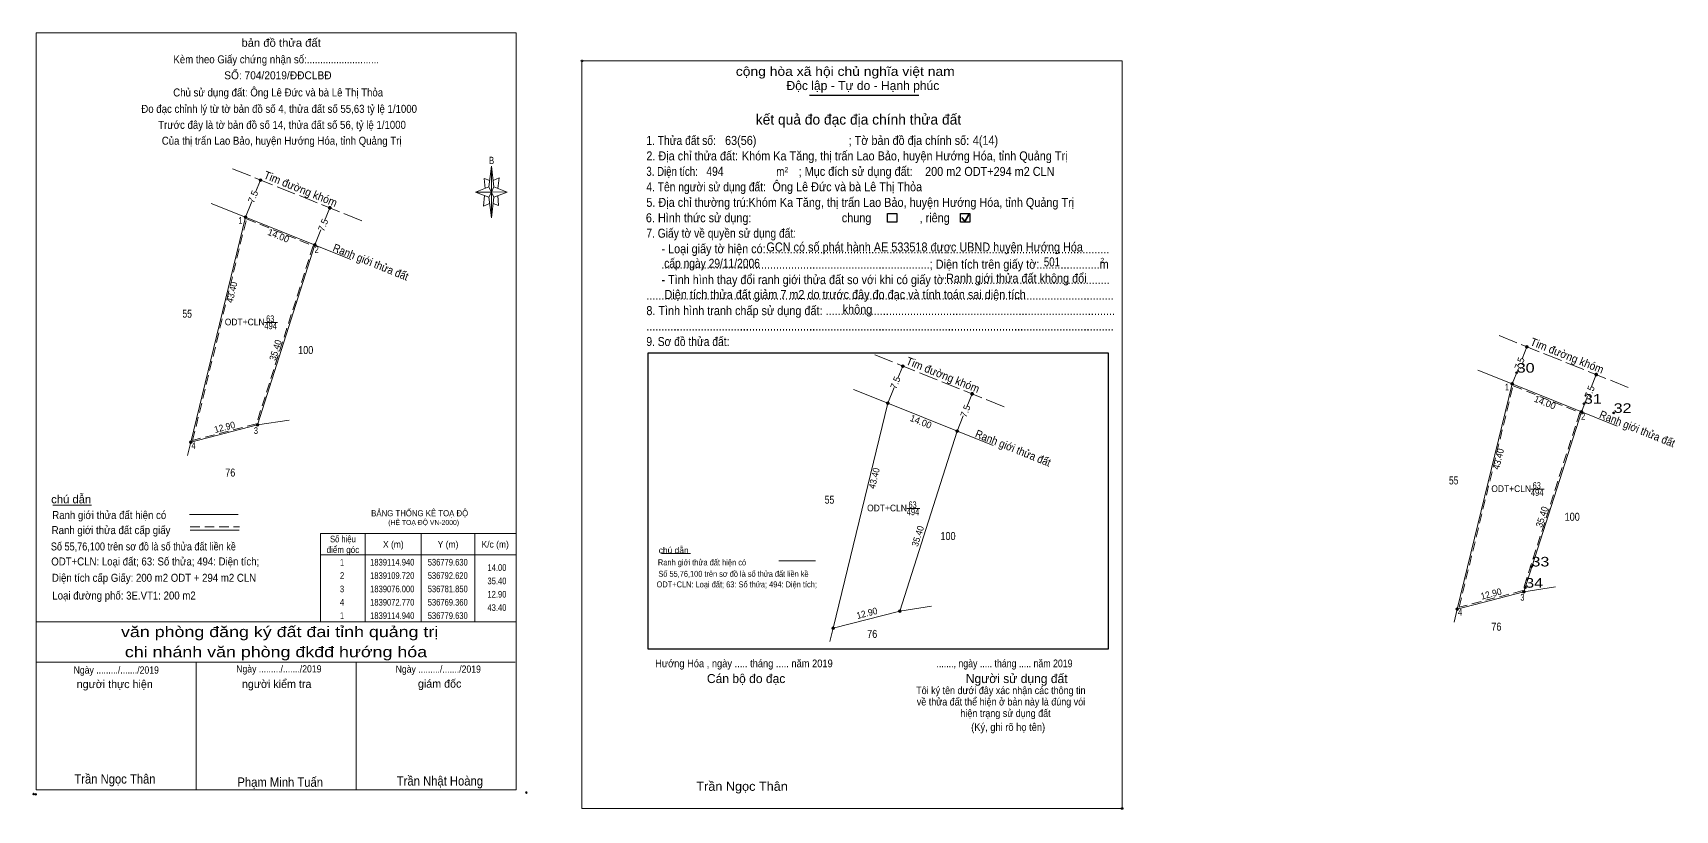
# Model space of a CAD drawing. Header units: metres. Extents: x 536365 to 537455, y 1836570 to 1839181.
# Drawn here: x 536502.3 to 536810.2, y 1839035.1 to 1839180.7 of the extents above; entities that cross this region are included whole.
import ezdxf
from ezdxf.enums import TextEntityAlignment as Align

# ---------------------------------------------------------------- set-up
doc = ezdxf.new("R2010")
doc.units = ezdxf.units.M
doc.header["$LTSCALE"] = 0.6
doc.header["$PDMODE"] = 32
doc.header["$PDSIZE"] = 0.3
doc.linetypes.add('LONG_DASHED', pattern=[7.5, 6, -1.5])
doc.linetypes.add('MEDIUM_DASHED', pattern=[4.5, 3, -1.5])
for name, color, linetype, lineweight in [('1', 7, 'Continuous', 13), ('10', 7, 'Continuous', 13), ('17', 7, 'Continuous', 13), ('2', 7, 'Continuous', 25), ('22', 7, 'LONG_DASHED', 13), ('23', 7, 'Continuous', 13), ('5', 7, 'Continuous', 13), ('6', 7, 'Continuous', 13), ('63', 7, 'Continuous', 13)]:
    doc.layers.add(name, color=color, linetype=linetype, lineweight=lineweight)
doc.layers.add('12', color=7, linetype='Continuous')
doc.layers.add('7', color=7, linetype='Continuous')

msp = doc.modelspace()

# ---------------------------------------------------------------- hatches: boundary and pattern name
at = {"layer": '1'}
for points in [[(536542.484, 1839146.1805, 1), (536541.984, 1839146.1805, 1)], [(536555.474, 1839140.9605, 1), (536554.974, 1839140.9605, 1)], [(536779.88, 1839114.94, 1), (536779.38, 1839114.94, 1)], [(536662.88, 1839111.33, 1), (536662.38, 1839111.33, 1)], [(536544.704, 1839107.2405, 1), (536544.204, 1839107.2405, 1)], [(536792.87, 1839109.72, 1), (536792.37, 1839109.72, 1)], [(536532.214, 1839104.0105, 1), (536531.714, 1839104.0105, 1)], [(536675.87, 1839106.11, 1), (536675.37, 1839106.11, 1)], [(536782.1, 1839076, 1), (536781.6, 1839076, 1)], [(536665.1, 1839072.39, 1), (536664.6, 1839072.39, 1)], [(536769.61, 1839072.77, 1), (536769.11, 1839072.77, 1)], [(536652.61, 1839069.16, 1), (536652.11, 1839069.16, 1)]]:
    msp.add_hatch(color=256, dxfattribs=at).paths.add_polyline_path(points)
at = {"layer": '23'}
for points in [[(536545.274, 1839153.1305, 1), (536544.774, 1839153.1305, 1)], [(536558.264, 1839147.9205, 1), (536557.764, 1839147.9205, 1)], [(536782.67, 1839121.89, 1), (536782.17, 1839121.89, 1)], [(536665.67, 1839118.28, 1), (536665.17, 1839118.28, 1)], [(536795.66, 1839116.68, 1), (536795.16, 1839116.68, 1)], [(536678.66, 1839113.07, 1), (536678.16, 1839113.07, 1)]]:
    msp.add_hatch(color=256, dxfattribs=at).paths.add_polyline_path(points)

# ---------------------------------------------------------------- linework, layer by layer
at = {"layer": '1'}
for p, q in [((536558.01, 1839147.92), (536557.03, 1839145.48)), ((536556.36, 1839143.81), (536555.22, 1839140.96)), ((536795.41, 1839116.68), (536794.43, 1839114.24)), ((536678.41, 1839113.07), (536677.43, 1839110.63)), ((536793.76, 1839112.57), (536792.62, 1839109.72)), ((536676.76, 1839108.96), (536675.62, 1839106.11))]:
    msp.add_line(p, q, dxfattribs=at)
at = {"layer": '1', "linetype": 'MEDIUM_DASHED'}
for points in [[(536542.4, 1839145.84), (536554.91, 1839140.81), (536544.25, 1839107.45), (536532.3, 1839104.36)], [(536779.8, 1839114.6), (536792.31, 1839109.57), (536781.65, 1839076.21), (536769.7, 1839073.12)]]:
    msp.add_lwpolyline(points, close=True, dxfattribs=at)
at = {"layer": '1'}
for centre in [(536542.234, 1839146.1805), (536555.224, 1839140.9605), (536779.63, 1839114.94), (536662.63, 1839111.33), (536544.454, 1839107.2405), (536792.62, 1839109.72), (536531.964, 1839104.0105), (536675.62, 1839106.11), (536781.85, 1839076), (536664.85, 1839072.39), (536769.36, 1839072.77), (536652.36, 1839069.16)]:
    msp.add_circle(centre, 0.25, dxfattribs=at)
at = {"layer": '10'}
for p, q in [((536544.45, 1839107.24), (536555.22, 1839140.96)), ((536544.45, 1839107.24), (536550.38, 1839108.16)), ((536781.85, 1839076), (536792.62, 1839109.72)), ((536664.85, 1839072.39), (536675.62, 1839106.11)), ((536531.35, 1839101.52), (536531.96, 1839104.01)), ((536781.85, 1839076), (536787.78, 1839076.92)), ((536664.85, 1839072.39), (536670.78, 1839073.31)), ((536768.75, 1839070.28), (536769.36, 1839072.77)), ((536651.75, 1839066.67), (536652.36, 1839069.16))]:
    msp.add_line(p, q, dxfattribs=at)
for points in [[(536542.23, 1839146.18), (536531.96, 1839104.01), (536544.45, 1839107.24)], [(536779.63, 1839114.94), (536769.36, 1839072.77), (536781.85, 1839076)], [(536662.63, 1839111.33), (536652.36, 1839069.16), (536664.85, 1839072.39)]]:
    msp.add_lwpolyline(points, dxfattribs=at)
at = {"layer": '17'}
for p, q in [((536506.12, 1839092.2), (536513.36, 1839092.2)), ((536620.21, 1839083.15), (536625.64, 1839083.15))]:
    msp.add_line(p, q, dxfattribs=at)
at = {"layer": '2'}
for p, q in [((536647.93, 1839169.02), (536668.41, 1839169.02)), ((536617.7, 1839120.73), (536703.9, 1839120.73)), ((536703.9, 1839120.73), (536703.9, 1839065.24))]:
    msp.add_line(p, q, dxfattribs=at)
at = {"layer": '2', "lineweight": 35}
for p, q in [((536676.49, 1839146.13), (536677.07, 1839145.38)), ((536677.07, 1839145.38), (536677.77, 1839146.64))]:
    msp.add_line(p, q, dxfattribs=at)
at = {"layer": '2', "lineweight": 13}
msp.add_lwpolyline([(536605.28, 1839175.44), (536706.54, 1839175.44), (536706.54, 1839035.4), (536605.28, 1839035.4)], close=True, dxfattribs=at)
at = {"layer": '2'}
for points in [[(536662.58, 1839146.88), (536664.32, 1839146.88), (536664.32, 1839145.26), (536662.58, 1839145.26)], [(536676.26, 1839146.88), (536678, 1839146.88), (536678, 1839145.26), (536676.26, 1839145.26)]]:
    msp.add_lwpolyline(points, close=True, dxfattribs=at)
msp.add_lwpolyline([(536703.9, 1839065.24), (536617.7, 1839065.24), (536617.7, 1839120.73)], dxfattribs=at)
for p in [(536605.28, 1839175.44), (536706.54, 1839035.4)]:
    msp.add_point(p, dxfattribs=at)
at = {"layer": '22'}
for p, q in [((536564, 1839145.51), (536539.21, 1839155.46)), ((536801.4, 1839114.27), (536776.61, 1839124.22)), ((536684.4, 1839110.66), (536659.61, 1839120.61))]:
    msp.add_line(p, q, dxfattribs=at)
at = {"layer": '23'}
for p, q in [((536545.02, 1839153.13), (536544.1, 1839150.85)), ((536542.23, 1839146.17), (536535.79, 1839148.76)), ((536543.4, 1839149.09), (536542.23, 1839146.18)), ((536561.94, 1839138.26), (536542.23, 1839146.18)), ((536782.42, 1839121.89), (536781.5, 1839119.61)), ((536665.42, 1839118.28), (536664.5, 1839116)), ((536779.63, 1839114.93), (536773.19, 1839117.52)), ((536780.8, 1839117.85), (536779.63, 1839114.94)), ((536662.63, 1839111.32), (536656.19, 1839113.91)), ((536663.8, 1839114.24), (536662.63, 1839111.33)), ((536799.34, 1839107.02), (536779.63, 1839114.94)), ((536682.34, 1839103.41), (536662.63, 1839111.33))]:
    msp.add_line(p, q, dxfattribs=at)
for centre in [(536545.024, 1839153.1305), (536782.42, 1839121.89), (536665.42, 1839118.28)]:
    msp.add_circle(centre, 0.25, dxfattribs=at)
at = {"layer": '23', "linetype": 'LONG_DASHED'}
for centre in [(536558.014, 1839147.9205), (536795.41, 1839116.68), (536678.41, 1839113.07)]:
    msp.add_circle(centre, 0.25, dxfattribs=at)
at = {"layer": '5'}
for p, q in [((536587.84, 1839151.83), (536588.34, 1839155.73)), ((536587.84, 1839149.93), (536585.34, 1839150.83)), ((536588.74, 1839151.83), (536591.24, 1839150.83)), ((536588.74, 1839149.93), (536588.34, 1839146.03)), ((536589.64, 1839148.33), (536588.64, 1839148.73)), ((536589.54, 1839150.23), (536589.64, 1839148.33)), ((536502.97, 1839070.39), (536592.97, 1839070.39)), ((536502.97, 1839062.79), (536592.77, 1839062.79)), ((536502.97, 1839062.79), (536592.77, 1839062.79)), ((536502.97, 1839062.79), (536592.77, 1839062.79)), ((536532.97, 1839038.89), (536532.97, 1839062.79)), ((536562.97, 1839038.89), (536562.97, 1839062.79))]:
    msp.add_line(p, q, dxfattribs=at)
for points in [[(536502.97, 1839180.69), (536592.97, 1839180.69), (536592.97, 1839038.89), (536502.97, 1839038.89)], [(536588.34, 1839155.73), (536588.74, 1839151.83), (536588.34, 1839150.83)], [(536588.34, 1839150.83), (536585.34, 1839150.83), (536587.84, 1839151.83), (536588.74, 1839149.93), (536591.24, 1839150.83), (536588.34, 1839150.93)], [(536588.34, 1839150.83), (536588.34, 1839146.03), (536587.84, 1839149.93)]]:
    msp.add_lwpolyline(points, close=True, dxfattribs=at)
for points in [[(536588.04, 1839153.03), (536586.94, 1839153.43), (536587.14, 1839151.53)], [(536588.64, 1839153.03), (536589.74, 1839153.53), (536589.54, 1839151.53)], [(536588.34, 1839150.83), (536587.84, 1839151.83), (536585.34, 1839150.83)], [(536588.34, 1839150.83), (536588.74, 1839149.93), (536591.24, 1839150.83)], [(536587.04, 1839150.23), (536586.84, 1839148.23), (536587.94, 1839148.73)], [(536592.97, 1839038.89), (536502.97, 1839038.89), (536502.97, 1839062.79)]]:
    msp.add_lwpolyline(points, dxfattribs=at)
for p in [(536502.5, 1839038.12), (536502.9, 1839038.05)]:
    msp.add_point(p, dxfattribs=at)
at = {"layer": '6'}
for p, q in [((536531.72, 1839090.46), (536540.86, 1839090.46)), ((536531.86, 1839087.53), (536541, 1839087.53)), ((536642.2, 1839081.77), (536649.05, 1839081.77))]:
    msp.add_line(p, q, dxfattribs=at)
at = {"layer": '6', "linetype": 'MEDIUM_DASHED'}
msp.add_line((536531.86, 1839088.15), (536541.06, 1839088.15), dxfattribs=at)
at = {"layer": '6'}
msp.add_point((536594.87, 1839038.39), dxfattribs=at)
at = {"layer": '63'}
for p, q in [((536545.77, 1839126.45), (536548.22, 1839126.45)), ((536783.17, 1839095.21), (536785.62, 1839095.21)), ((536666.17, 1839091.6), (536668.62, 1839091.6)), ((536564.67, 1839086.89), (536564.67, 1839070.39)), ((536575.17, 1839086.89), (536575.17, 1839070.39)), ((536585.17, 1839086.89), (536585.17, 1839070.39)), ((536556.27, 1839082.89), (536592.97, 1839082.89))]:
    msp.add_line(p, q, dxfattribs=at)
msp.add_lwpolyline([(536556.27, 1839086.89), (536592.97, 1839086.89), (536592.97, 1839070.39), (536556.27, 1839070.39)], close=True, dxfattribs=at)
at = {"layer": '7'}
for p in [(536780.5, 1839117.04), (536793.1, 1839111.22), (536798.67, 1839109.51), (536783.26, 1839080.74), (536782.09, 1839076.76)]:
    msp.add_point(p, dxfattribs=at)

# ---------------------------------------------------------------- texts
at = {"layer": '1', "width": 0.95}
for p in [(536552.2606, 1839150.776), (536789.6606, 1839119.546), (536672.6606, 1839115.936)]:
    msp.add_text('Tim đường khóm', height=1.5, rotation=338.125, dxfattribs=at).set_placement(p, align=Align.CENTER)
at = {"layer": '1'}
for s, height, width, p in [('55', 1.5, 0.8, (536531.28, 1839127.34)), ('494', 1.25, 0.85, (536546.93, 1839125.18)), ('100', 1.5, 0.85, (536553.495, 1839120.53)), ('55', 1.5, 0.8, (536768.68, 1839096.11)), ('494', 1.25, 0.85, (536784.33, 1839093.95)), ('55', 1.5, 0.8, (536651.68, 1839092.5)), ('494', 1.25, 0.85, (536667.33, 1839090.34)), ('100', 1.5, 0.85, (536790.895, 1839089.3)), ('100', 1.5, 0.85, (536673.895, 1839085.69))]:
    msp.add_text(s, height=height, dxfattribs=dict(at, width=width)).set_placement(p, align=Align.CENTER)
for s, height, width, p in [('BẢNG THỐNG KÊ TOẠ ĐỘ ', 1.15, 0.95, (536565.77, 1839090.14)), ('(HỆ TOẠ ĐỘ VN-2000)', 0.93, 0.9, (536568.97, 1839088.52))]:
    msp.add_text(s, height=height, dxfattribs=dict(at, width=width)).set_placement(p)
at = {"layer": '10'}
for s, width, p in [('ODT+CLN', 0.95, (536542.06, 1839125.91)), ('63', 0.8, (536546.85, 1839126.52)), ('ODT+CLN', 0.95, (536779.46, 1839094.68)), ('63', 0.8, (536784.25, 1839095.29)), ('ODT+CLN', 0.95, (536662.46, 1839091.07)), ('63', 0.8, (536667.25, 1839091.68))]:
    msp.add_text(s, height=1.25, dxfattribs=dict(at, width=width)).set_placement(p, align=Align.CENTER)
at = {"layer": '12', "width": 1.25}
for s, p in [('30', (536780.5, 1839117.04)), ('31', (536793.1, 1839111.22)), ('32', (536798.67, 1839109.51)), ('33', (536783.26, 1839080.74)), ('34', (536782.09, 1839076.76))]:
    msp.add_text(s, height=1.8, dxfattribs=at).set_placement(p)
at = {"layer": '2'}
for s, height, width, p in [('cộng hòa xã hội chủ nghĩa việt nam', 1.69, 1.15, (536634.12, 1839172.64)), ('1. Thửa đất số:', 1.69, 0.85, (536617.35, 1839159.7)), ('63(56)', 1.69, 0.9, (536632.1, 1839159.7)), ('; Tờ bản đồ địa chính số:', 1.69, 0.9, (536655.27, 1839159.7)), ('4(14)', 1.69, 0.9, (536678.54, 1839159.72)), ('2. Địa chỉ thửa đất:', 1.69, 0.9, (536617.35, 1839156.8)), ('Khóm Ka Tăng, thị trấn Lao Bảo, huyện Hướng Hóa, tỉnh Quảng Trị', 1.69, 0.9, (536635.26, 1839156.8)), ('3. Diện tích:', 1.69, 0.8, (536617.35, 1839153.9)), ('494', 1.69, 0.85, (536628.6, 1839153.91)), ('m', 1.69, 0.8, (536641.71, 1839153.9)), ('2', 0.9657, 0.8, (536643.24, 1839154.58)), ('; Mục đích sử dụng đất:', 1.69, 0.9, (536645.9, 1839153.9)), ('200 m2 ODT+294 m2 CLN', 1.69, 0.9, (536669.6, 1839153.89)), ('4. Tên người sử dụng đất:', 1.69, 0.85, (536617.35, 1839151)), ('Ông Lê Đức và bà Lê Thị Thỏa', 1.69, 0.9, (536640.99, 1839151.02)), ('5. Địa chỉ thường trú:', 1.69, 0.9, (536617.35, 1839148.1)), ('Khóm Ka Tăng, thị trấn Lao Bảo, huyện Hướng Hóa, tỉnh Quảng Trị', 1.69, 0.9, (536636.5, 1839148.1)), ('6. Hình thức sử dụng:', 1.69, 0.9, (536617.26, 1839145.21)), ('7. Giấy tờ về quyền sử dụng đất:', 1.69, 0.85, (536617.35, 1839142.32)), ('chung                , riêng', 1.69, 0.9, (536653.98, 1839145.21)), ('     - Loại giấy tờ hiện có:..................................................................................................................', 1.69, 0.9, (536617.35, 1839139.41)), ('GCN có số phát hành AE 533518 được UBND huyện Hướng Hóa ', 1.69, 0.9, (536639.86, 1839139.74)), ('     .........................................................................................; Diện tích trên giấy tờ:....................m', 1.69, 0.9, (536617.35, 1839136.51)), (' cấp ngày 29/11/2006', 1.69, 0.85, (536620.16, 1839136.69)), ('501', 1.69, 0.8, (536691.86, 1839136.94)), ('2', 0.9657, 0.8, (536702.45, 1839137.58)), ('     - Tình hình thay đổi ranh giới thửa đất so với khi có giấy tờ:......................................................', 1.69, 0.9, (536617.35, 1839133.62)), ('Ranh giới thửa đất không đổi', 1.69, 0.9, (536673.54, 1839133.89)), ('Diện tích thửa đất giảm 7 m2 do trước đây đo đạc và tính toán sai diện tích', 1.69, 0.9, (536620.76, 1839130.84)), ('8. Tình hình tranh chấp sử dụng đất: ................................................................................................', 1.69, 0.9, (536617.35, 1839127.82)), ('...........................................................................................................................................................', 1.69, 0.9, (536617.35, 1839130.72)), ('không', 1.69, 0.9, (536654.15, 1839128.06)), ('9. Sơ đồ thửa đất:', 1.69, 0.85, (536617.35, 1839122.03)), ('...........................................................................................................................................................', 1.69, 0.9, (536617.35, 1839124.93)), ('Hướng Hóa , ngày ..... tháng ..... năm 2019', 1.447, 0.9, (536619, 1839061.86)), ('......., ngày ..... tháng ..... năm 2019', 1.447, 0.85, (536671.73, 1839061.86)), ('(Ký, ghi rõ họ tên)', 1.449, 0.9, (536678.24, 1839049.93)), ('Trần Ngọc Thân', 1.69, 1.05, (536626.72, 1839038.72))]:
    msp.add_text(s, height=height, dxfattribs=dict(at, width=width)).set_placement(p)
for s, p in [('Độc lập - Tự do - Hạnh phúc', (536643.62, 1839169.98)), ('Cán bộ đo đạc', (536628.7, 1839058.9)), ('Người sử dụng đất', (536677.23, 1839058.9))]:
    msp.add_text(s, height=1.69, dxfattribs=at).set_placement(p)
for s, height, p in [('kết quả đo đạc địa chính thửa đất', 1.932, (536657.105, 1839163.51)), ('.', 0.4829, (536706.4989, 1839035.1))]:
    msp.add_text(s, height=height, dxfattribs=at).set_placement(p, align=Align.CENTER)
at = {"layer": '2', "width": 0.9}
for s, p in [('Tôi ký tên dưới đây xác nhận các thông tin', (536683.8, 1839056.83)), ('về thửa đất thể hiện ở bản này là đúng vói', (536683.825, 1839054.7)), ('hiện trạng sử dụng đất', (536684.675, 1839052.56))]:
    msp.add_text(s, height=1.396, dxfattribs=at).set_placement(p, align=Align.CENTER)
at = {"layer": '5'}
for s, height, width, p in [('bản đồ thửa đất', 1.5, 1.05, (536548.89, 1839178.09)), ('Kèm theo Giấy chứng nhận số:...........................', 1.5, 0.9, (536547.97, 1839174.98)), ('SỐ: 704/2019/ĐĐCLBĐ', 1.5, 0.95, (536548.285, 1839171.99)), ('Chủ sử dụng đất: Ông Lê Đức và bà Lê Thị Thỏa', 1.5, 0.9, (536548.335, 1839168.78)), ('Đo đạc chỉnh lý từ tờ bản đồ số 4, thửa đất số 55,63 tỷ lệ 1/1000 ', 1.5, 0.9, (536548.77, 1839165.71)), ('Trước đây là tờ bản đồ số 14, thửa đất số 56, tỷ lệ 1/1000', 1.5, 0.9, (536549.06, 1839162.71)), ('Của thị trấn Lao Bảo, huyện Hướng Hóa, tỉnh Quảng Trị', 1.5, 0.9, (536548.985, 1839159.74)), ('B', 1.378, 0.75, (536588.35, 1839156.11)), ('văn phòng đăng ký đất đai tỉnh quảng trị', 2, 1.25, (536548.615, 1839067.51)), ('chi nhánh văn phòng đkđđ hướng hóa', 2, 1.25, (536547.925, 1839063.75)), ('Ngày ........./......./2019', 1.35, 0.9, (536517.985, 1839060.67)), ('Ngày ........./......./2019', 1.35, 0.9, (536548.465, 1839060.89)), ('Ngày ........./......./2019', 1.35, 0.9, (536578.345, 1839060.84)), ('Trần Ngọc Thân', 1.75, 0.9, (536517.74, 1839040.07)), ('Phạm Minh Tuấn', 1.75, 0.9, (536548.715, 1839039.47)), ('Trần Nhật Hoàng', 1.75, 0.9, (536578.655, 1839039.7))]:
    msp.add_text(s, height=height, dxfattribs=dict(at, width=width)).set_placement(p, align=Align.CENTER)
for s, p in [('người thực hiện', (536517.7, 1839057.96)), ('người kiểm tra', (536548.055, 1839057.98)), ('giám đốc', (536578.605, 1839058.04))]:
    msp.add_text(s, height=1.5, dxfattribs=at).set_placement(p, align=Align.CENTER)
at = {"layer": '6'}
for s, height, width, p in [('chú dẫn', 1.5, 1.05, (536505.79, 1839092.58)), ('Ranh giới thửa đất hiện có ', 1.5, 0.9, (536505.99, 1839089.62)), ('Ranh giới thửa đất cấp giấy', 1.5, 0.9, (536505.88, 1839086.8)), ('Số 55,76,100 trên sơ đồ là số thửa đất liền kề', 1.5, 0.85, (536505.73, 1839083.74)), ('ODT+CLN: Loại đất; 63: Số thửa; 494: Diện tích;', 1.5, 0.9, (536505.8, 1839080.93)), ('chú dẫn', 1.125, 1.05, (536619.66, 1839083.22)), ('Diện tích cấp Giấy: 200 m2 ODT + 294 m2 CLN', 1.5, 0.9, (536505.93, 1839077.87)), ('Ranh giới thửa đất hiện có ', 1.125, 0.9, (536619.51, 1839080.94)), ('Số 55,76,100 trên sơ đồ là số thửa đất liền kề', 1.12, 0.85, (536619.61, 1839078.8)), ('ODT+CLN: Loại đất; 63: Số thửa; 494: Diện tích;', 1.12, 0.9, (536619.27, 1839076.82)), ('Loại đường phố: 3E.VT1: 200 m2', 1.5, 0.9, (536506, 1839074.55))]:
    msp.add_text(s, height=height, dxfattribs=dict(at, width=width)).set_placement(p)
at = {"layer": '63'}
for s, rotation, p in [('7.5', 68.128, (536544.2065, 1839149.7672)), ('7.5', 68.156, (536557.336, 1839144.4575)), ('14.00', 338.107, (536548.167, 1839142.1197)), ('7.5', 68.128, (536781.6065, 1839118.5372)), ('7.5', 68.128, (536664.6065, 1839114.9272)), ('7.5', 68.156, (536794.736, 1839113.2275)), ('7.5', 68.156, (536677.736, 1839109.6175)), ('14.00', 338.107, (536785.567, 1839110.8897)), ('14.00', 338.107, (536668.567, 1839107.2797))]:
    msp.add_text(s, height=1.25, rotation=rotation, dxfattribs=at).set_placement(p, align=Align.CENTER)
for s, width, p in [(' 1', 0.75, (536541.65, 1839144.94)), (' 2', 0.85, (536555.95, 1839139.47)), (' 1', 0.75, (536779.05, 1839113.71)), (' 2', 0.85, (536793.35, 1839108.24)), (' 3', 0.8, (536544.55, 1839105.57)), (' 4', 0.85, (536532.87, 1839102.77)), ('14.00', 0.85, (536591.12, 1839079.91)), ('35.40', 0.85, (536591.12, 1839077.41)), ('43.40', 0.85, (536591.12, 1839072.41)), ('12.90', 0.85, (536591.12, 1839074.91)), (' 3', 0.8, (536781.95, 1839074.34)), (' 4', 0.85, (536770.27, 1839071.54))]:
    msp.add_text(s, height=1.25, dxfattribs=dict(at, width=width)).set_placement(p, align=Align.RIGHT)
for s, height, rotation, width, p in [('Ranh giới thửa đất', 1.5, 338.108, 0.9, (536565.4154, 1839137.059)), ('43.40', 1.25, 76.313, 0.95, (536540.2557, 1839131.9621)), ('35.40', 1.25, 72.287, 0.95, (536548.4232, 1839121.0698)), ('12.90', 1.25, 14.499, 0.95, (536538.4535, 1839106.2348)), ('Ranh giới thửa đất', 1.5, 338.108, 0.9, (536802.8154, 1839105.829)), ('Ranh giới thửa đất', 1.5, 338.108, 0.9, (536685.8154, 1839102.219)), ('43.40', 1.25, 76.313, 0.95, (536777.6557, 1839100.7321)), ('43.40', 1.25, 76.313, 0.95, (536660.6557, 1839097.1221)), ('35.40', 1.25, 72.287, 0.95, (536785.8232, 1839089.8398)), ('35.40', 1.25, 72.287, 0.95, (536668.8232, 1839086.2298)), ('12.90', 1.25, 14.499, 0.95, (536775.8535, 1839075.0048)), ('12.90', 1.25, 14.499, 0.95, (536658.8535, 1839071.3948))]:
    msp.add_text(s, height=height, rotation=rotation, dxfattribs=dict(at, width=width)).set_placement(p, align=Align.CENTER)
for s, height, width, p in [('76', 1.5, 0.85, (536539.355, 1839097.58)), ('Số hiệu', 1.25, 0.85, (536560.47, 1839085.26)), ('điểm góc', 1.25, 0.9, (536560.47, 1839083.26)), ('X (m)', 1.25, 0.95, (536569.92, 1839084.26)), ('Y (m)', 1.25, 0.95, (536580.175, 1839084.26)), ('K/c (m)', 1.25, 0.95, (536589.015, 1839084.26)), (' 2', 1.25, 0.85, (536560.125, 1839078.41)), (' 1', 1.25, 0.75, (536560.12, 1839080.91)), ('1839114.940', 1.25, 0.85, (536569.72, 1839080.91)), ('1839109.720', 1.25, 0.85, (536569.72, 1839078.41)), ('536779.630', 1.25, 0.85, (536580.12, 1839080.91)), ('536792.620', 1.25, 0.85, (536580.12, 1839078.41)), (' 3', 1.25, 0.8, (536560.115, 1839075.91)), ('1839076.000', 1.25, 0.85, (536569.72, 1839075.91)), ('536781.850', 1.25, 0.85, (536580.12, 1839075.91)), (' 4', 1.25, 0.85, (536560.12, 1839073.41)), ('1839072.770', 1.25, 0.85, (536569.72, 1839073.41)), ('536769.360', 1.25, 0.85, (536580.12, 1839073.41)), (' 1', 1.25, 0.75, (536560.12, 1839070.91)), ('1839114.940', 1.25, 0.85, (536569.72, 1839070.91)), ('536779.630', 1.25, 0.85, (536580.12, 1839070.91)), ('76', 1.5, 0.85, (536659.685, 1839067.36)), ('76', 1.5, 0.85, (536776.685, 1839068.72))]:
    msp.add_text(s, height=height, dxfattribs=dict(at, width=width)).set_placement(p, align=Align.CENTER)

doc.saveas('drawing.dxf')
